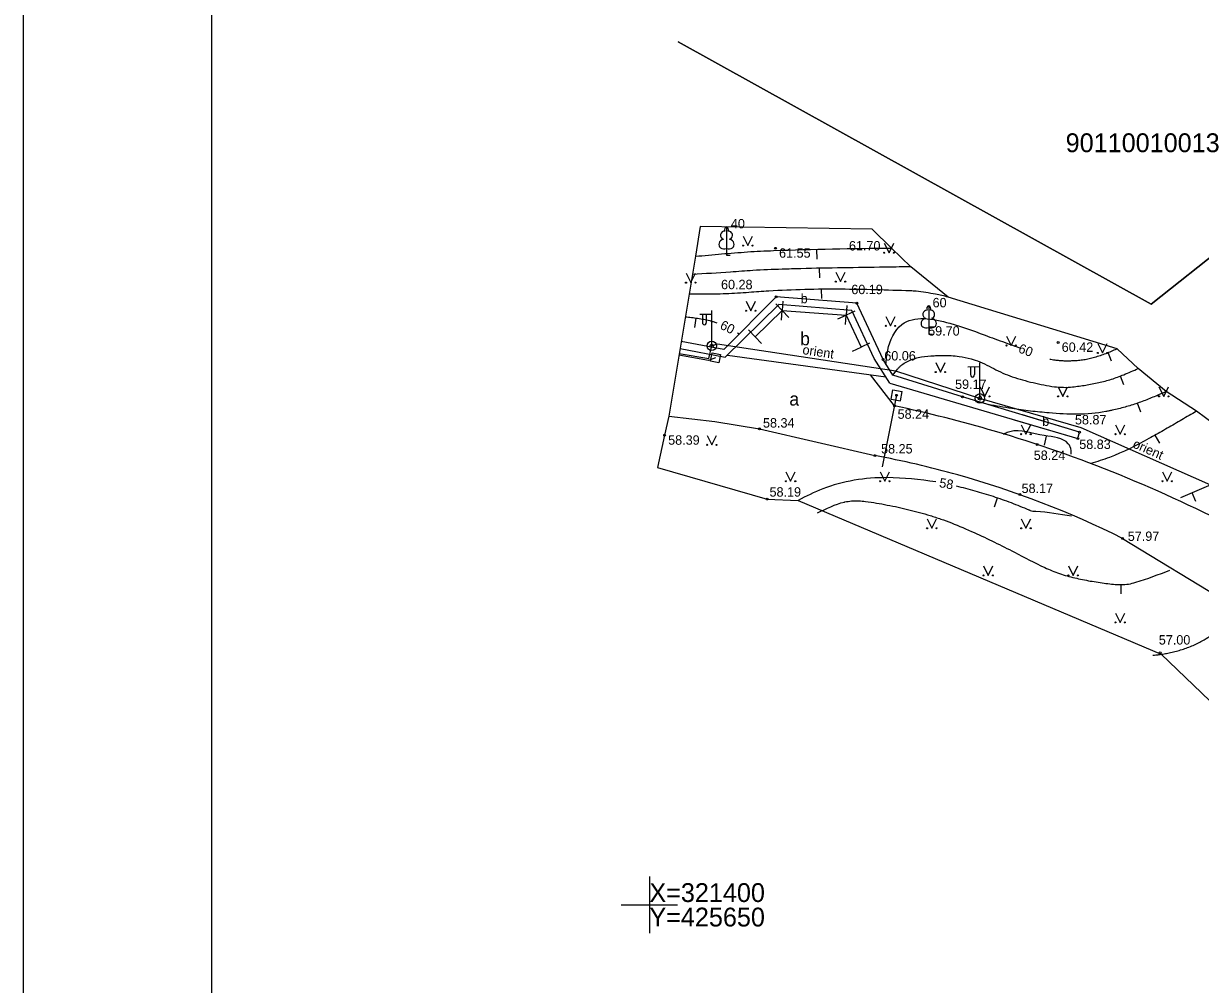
# Model space of a CAD drawing. Extents: x 425617 to 425827, y 321344 to 321493.
# Drawn here: x 425616.8 to 425679.3, y 321395.8 to 321446.8 of the extents above; entities that cross this region are included whole.
import ezdxf

# ---------------------------------------------------------------- set-up
doc = ezdxf.new("R2010")
doc.units = 0
for name, color, linetype in [('APGS_ELEM_####_####_#', 7, 'Continuous'), ('APGS_VADP_ZSPR_####_#', 7, 'Continuous'), ('APGS_VADP_ZSPR_TKST_#', 7, 'Continuous'), ('BUVE_BDET_####_####_#', 7, 'Continuous'), ('BUVE_BDET_####_TKST_#', 7, 'Continuous'), ('BUVE_SOLS_####_####_#', 7, 'Continuous'), ('CELI_CAPM_####_####_#', 7, 'Continuous'), ('CELI_CMAL_####_####_#', 7, 'Continuous'), ('CELI_CSEG_####_TKST_#', 7, 'Continuous'), ('ELEK_ELEM_####_####_#', 7, 'Continuous'), ('ELEK_VADP_ZSPR_####_#', 7, 'Continuous'), ('GEOD_ELEM_####_####_#', 7, 'Continuous'), ('GEOD_KORD_####_TKST_#', 7, 'Continuous'), ('NORB_ELEM_####_####_#', 7, 'Continuous'), ('NORB_ZOGS_BARJ_####_#', 7, 'Continuous'), ('RAMI_PLAN_####_TKST_#', 7, 'Continuous'), ('RAMI_UZMR_####_####_#', 7, 'Continuous'), ('RELJ_AATZ_####_TKST_#', 7, 'Continuous'), ('RELJ_ELEM_####_####_#', 7, 'Continuous'), ('RELJ_HORZ_####_TKST_#', 7, 'Continuous'), ('RELJ_HORZ_PAMT_####_#', 7, 'Continuous'), ('RELJ_HORZ_RESN_####_#', 7, 'Continuous'), ('ROBZ_UZMR_####_####_#', 7, 'Continuous'), ('ROBZ_UZMR_####_TKST_#', 7, 'Continuous'), ('TERT_DIAM_####_TKST_#', 7, 'Continuous'), ('TERT_ELEM_####_####_#', 7, 'Continuous')]:
    doc.layers.add(name, color=color, linetype=linetype)

msp = doc.modelspace()

# ---------------------------------------------------------------- linework, layer by layer
at = {"layer": 'APGS_ELEM_####_####_#'}
for p, q in [((425653.314, 321429.69), (425653.314, 321431.573)), ((425653.314, 321431.357), (425652.679, 321431.352)), ((425652.814, 321431.353), (425652.814, 321430.961)), ((425653.024, 321431.355), (425653.024, 321430.961)), ((425667.554, 321428.57), (425666.919, 321428.565)), ((425667.054, 321428.566), (425667.054, 321428.174)), ((425667.264, 321428.568), (425667.264, 321428.174)), ((425667.554, 321426.903), (425667.554, 321428.786))]:
    msp.add_line(p, q, dxfattribs=at)
for centre, radius in [((425653.314, 321429.69), 0.25), ((425653.314, 321429.69), 0.09), ((425667.554, 321426.903), 0.25), ((425667.554, 321426.903), 0.09)]:
    msp.add_circle(centre, radius, dxfattribs=at)
for centre in [(425652.919, 321430.961), (425667.159, 321428.174)]:
    msp.add_ellipse(centre, major_axis=(0, 0.151), ratio=0.695971, start_param=1.570796, end_param=4.712389, dxfattribs=at)
at = {"layer": 'APGS_VADP_ZSPR_####_#'}
for p, q in [((425653.611, 321429.785), (425653.314, 321429.69)), ((425663.08, 321428.355), (425653.611, 321429.785)), ((425667.554, 321426.903), (425663.08, 321428.355)), ((425672.924, 321425.34), (425667.554, 321426.903)), ((425679.817, 321422.295), (425672.924, 321425.34))]:
    msp.add_line(p, q, dxfattribs=at)
msp.add_lwpolyline([(425651.585, 321429.289), (425653.163, 321429.013), (425653.314, 321429.69)], dxfattribs=at)
at = {"layer": 'BUVE_BDET_####_####_#'}
for p, q in [((425653.945, 321429.499), (425656.731, 321432.295)), ((425661.022, 321431.957), (425656.731, 321432.295)), ((425654.023, 321429.084), (425656.881, 321431.882)), ((425660.757, 321431.576), (425656.881, 321431.882)), ((425661.941, 321429.019), (425660.757, 321431.576)), ((425662.408, 321428.962), (425661.022, 321431.957)), ((425653.945, 321429.499), (425651.691, 321429.929)), ((425651.628, 321429.547), (425654.023, 321429.084))]:
    msp.add_line(p, q, dxfattribs=at)
for points in [[(425662.767, 321427.718), (425661.941, 321429.019)], [(425662.767, 321427.718), (425672.756, 321424.765), (425672.844, 321425.112), (425666.631, 321426.987), (425662.924, 321428.131), (425662.408, 321428.962)], [(425669.371, 321425.766), (425672.756, 321424.765), (425672.844, 321425.112), (425669.818, 321426.025)]]:
    msp.add_lwpolyline(points, dxfattribs=at)
at = {"layer": 'BUVE_SOLS_####_####_#'}
for p, q in [((425655.609, 321430.178), (425657.058, 321431.563)), ((425656.713, 321431.924), (425657.058, 321431.563)), ((425657.024, 321431.064), (425657.058, 321431.563)), ((425657.092, 321432.062), (425657.058, 321431.563)), ((425657.058, 321431.563), (425660.456, 321431.329)), ((425657.403, 321431.202), (425657.058, 321431.563)), ((425660.49, 321431.828), (425660.456, 321431.329)), ((425660.001, 321431.121), (425660.456, 321431.329)), ((425660.422, 321430.83), (425660.456, 321431.329)), ((425660.911, 321431.537), (425660.456, 321431.329)), ((425660.456, 321431.329), (425661.239, 321429.619)), ((425655.264, 321430.539), (425655.609, 321430.178)), ((425655.954, 321429.817), (425655.609, 321430.178)), ((425661.694, 321429.827), (425661.239, 321429.619)), ((425660.784, 321429.411), (425661.239, 321429.619))]:
    msp.add_line(p, q, dxfattribs=at)
at = {"layer": 'CELI_CAPM_####_####_#'}
msp.add_line((425651.033, 321425.95), (425653.482, 321425.672), dxfattribs=at)
at = {"layer": 'CELI_CMAL_####_####_#'}
for p, q in [((425654.152, 321429.19), (425662.564, 321428.038)), ((425663.021, 321426.501), (425661.744, 321428.15)), ((425653.482, 321425.672), (425655.844, 321425.282)), ((425655.844, 321425.282), (425661.968, 321423.861)), ((425675.134, 321419.466), (425690.247, 321410.244))]:
    msp.add_line(p, q, dxfattribs=at)
for centre, radius, start, end in [((425648.402, 321357.471), 70.561, 73.59728, 78.04316), ((425648.402, 321357.471), 70.561, 62.13611, 73.59728), ((425652.935, 321374.884), 49.803, 74.34656, 79.55059), ((425652.935, 321374.884), 49.803, 63.53001, 74.34656)]:
    msp.add_arc(centre, radius, start, end, dxfattribs=at)
at = {"layer": 'ELEK_ELEM_####_####_#'}
msp.add_lwpolyline([(425653.681, 321428.797), (425653.242, 321428.885), (425653.329, 321429.317), (425653.768, 321429.229)], close=True, dxfattribs=at)
at = {"layer": 'ELEK_VADP_ZSPR_####_#'}
msp.add_lwpolyline([(425653.505, 321429.057), (425653.145, 321428.915), (425651.57, 321429.194)], dxfattribs=at)
at = {"layer": 'GEOD_ELEM_####_####_#'}
for p, q in [((425650, 321401.5), (425650, 321400)), ((425648.5, 321400), (425650, 321400)), ((425650, 321400), (425650, 321398.5)), ((425650, 321400), (425651.5, 321400))]:
    msp.add_line(p, q, dxfattribs=at)
at = {"layer": 'NORB_ELEM_####_####_#'}
for p, q in [((425662.839, 321426.866), (425662.933, 321427.357)), ((425662.933, 321427.357), (425663.424, 321427.263)), ((425663.33, 321426.772), (425663.424, 321427.263)), ((425662.839, 321426.866), (425663.33, 321426.772))]:
    msp.add_line(p, q, dxfattribs=at)
msp.add_circle((425663.132, 321427.065), 0.0504, dxfattribs=at)
at = {"layer": 'NORB_ZOGS_BARJ_####_#'}
msp.add_line((425663.132, 321427.065), (425662.364, 321423.27), dxfattribs=at)
at = {"layer": 'RAMI_PLAN_####_TKST_#'}
for p, q in [((425616.761, 321344.42), (425616.761, 321492.92)), ((425626.761, 321346.92), (425626.761, 321490.42))]:
    msp.add_line(p, q, dxfattribs=at)
at = {"layer": 'RAMI_UZMR_####_####_#'}
for points in [[(425652.693, 321436.035), (425652.44, 321434.458), (425651.033, 321425.95), (425650.811, 321424.94), (425650.436, 321423.234), (425656.255, 321421.554), (425657.894, 321421.484), (425677.172, 321413.307), (425680.184, 321410.436), (425686.211, 321405.691), (425689.681, 321403.905), (425694.888, 321401.717), (425698.592, 321400.465), (425702.77, 321399.733), (425705.262, 321398.768), (425707.375, 321398.332), (425709.389, 321397.916), (425713.445, 321397.255), (425715.58, 321397.275), (425717.656, 321397.294), (425721.816, 321397.333)], [(425683.358, 321423.027), (425679.053, 321426.218), (425677.44, 321427.26), (425675.967, 321428.49), (425674.836, 321429.536), (425665.861, 321432.28), (425663.877, 321433.883), (425662.851, 321434.889), (425661.824, 321435.895), (425652.693, 321436.035)]]:
    msp.add_lwpolyline(points, dxfattribs=at)
at = {"layer": 'RELJ_ELEM_####_####_#'}
for centre in [(425656.701, 321434.874), (425656.731, 321432.295), (425661.022, 321431.957), (425671.712, 321429.874), (425662.408, 321428.962), (425666.631, 321426.987), (425663.021, 321426.501), (425655.844, 321425.282), (425650.811, 321424.94), (425672.756, 321424.765), (425672.844, 321425.112), (425670.603, 321424.447), (425661.968, 321423.861), (425656.255, 321421.554), (425669.677, 321421.793), (425675.134, 321419.466), (425677.122, 321413.385)]:
    msp.add_circle(centre, 0.05, dxfattribs=at)
at = {"layer": 'RELJ_HORZ_PAMT_####_#'}
for p, q in [((425658.905, 321434.304), (425658.894, 321434.804)), ((425659.051, 321433.312), (425659.042, 321433.811)), ((425659.153, 321432.206), (425659.149, 321432.706)), ((425675.195, 321427.619), (425675.012, 321428.084)), ((425676.095, 321426.178), (425675.932, 321426.65)), ((425679.053, 321426.218), (425678.859, 321426.107)), ((425670.99, 321424.409), (425671.09, 321424.899)), ((425677.111, 321424.515), (425676.869, 321424.952)), ((425675.055, 321416.511), (425675.058, 321417.011))]:
    msp.add_line(p, q, dxfattribs=at)
for points in [[(425652.44, 321434.458), (425653.147, 321434.507), (425653.833, 321434.574), (425654.523, 321434.632), (425655.214, 321434.685), (425656.596, 321434.754), (425662.851, 321434.889)], [(425663.877, 321433.883), (425663.718, 321433.884), (425662.497, 321433.869), (425658.045, 321433.791), (425657.049, 321433.76), (425655.492, 321433.692), (425654.31, 321433.606), (425652.279, 321433.486)], [(425663.856, 321432.611), (425660.174, 321432.698), (425656.335, 321432.598), (425655.29, 321432.526), (425654.064, 321432.455), (425653.453, 321432.437), (425653.026, 321432.432), (425652.544, 321432.429), (425652.105, 321432.433)], [(425665.861, 321432.28), (425665.532, 321432.363), (425665.202, 321432.431), (425664.162, 321432.595), (425663.856, 321432.611)], [(425662.924, 321428.131), (425663.183, 321428.459), (425663.287, 321428.576), (425663.403, 321428.679), (425663.665, 321428.85), (425664.279, 321429.067), (425664.951, 321429.16), (425665.285, 321429.177), (425665.605, 321429.183), (425666.028, 321429.172), (425666.454, 321429.132), (425667.087, 321429.002), (425667.294, 321428.938), (425667.799, 321428.729), (425668.285, 321428.488), (425668.77, 321428.249), (425669.273, 321428.05), (425670.381, 321427.738), (425671.509, 321427.523), (425672.479, 321427.508), (425672.825, 321427.555), (425673.172, 321427.608), (425673.862, 321427.74), (425674.539, 321427.919), (425675.195, 321428.159), (425675.967, 321428.49)], [(425677.44, 321427.26), (425676.897, 321427.026), (425676.252, 321426.766), (425675.594, 321426.539), (425674.923, 321426.348), (425674.583, 321426.268), (425674.411, 321426.232), (425674.239, 321426.198), (425672.735, 321426.056), (425671.23, 321426.127), (425670.734, 321426.175), (425670.238, 321426.227), (425669.742, 321426.288), (425669.249, 321426.363), (425667.991, 321426.577)], [(425678.859, 321426.107), (425678.084, 321425.654), (425677.311, 321425.202), (425676.531, 321424.767), (425674.429, 321423.768), (425673.445, 321423.439)], [(425672.403, 321423.944), (425672.351, 321424.329), (425672.249, 321424.49), (425670.975, 321424.923), (425669.14, 321425.128), (425668.876, 321425.028), (425668.807, 321424.992)], [(425658.932, 321420.816), (425660.36, 321421.397), (425660.373, 321421.4), (425660.742, 321421.451), (425661.115, 321421.458), (425661.481, 321421.426), (425662.632, 321421.238), (425663.781, 321420.99), (425664.919, 321420.677), (425665.201, 321420.586), (425665.481, 321420.493), (425666.036, 321420.293)], [(425666.036, 321420.293), (425667.25, 321419.772), (425669.382, 321418.73), (425671.002, 321417.916), (425671.78, 321417.597), (425672.591, 321417.367), (425673.418, 321417.201), (425673.834, 321417.135), (425674.248, 321417.075), (425674.645, 321417.029), (425675.049, 321417.011), (425675.448, 321417.04), (425675.832, 321417.134), (425677.644, 321417.782)], [(425677.604, 321413.383), (425677.91, 321413.454), (425678.212, 321413.539), (425678.802, 321413.753), (425679.364, 321414.027), (425679.764, 321414.273), (425679.892, 321414.363), (425680.097, 321414.513), (425680.7, 321414.968), (425681.095, 321415.276), (425681.489, 321415.587)], [(425676.736, 321413.257), (425676.899, 321413.273), (425676.98, 321413.282), (425677.061, 321413.292), (425677.334, 321413.333), (425677.604, 321413.383)]]:
    msp.add_spline(points, degree=3, dxfattribs=at)
at = {"layer": 'RELJ_HORZ_RESN_####_#'}
for p, q in [((425652.41, 321430.675), (425652.484, 321431.17)), ((425654.673, 321430.388), (425654.772, 321430.329)), ((425674.548, 321428.87), (425674.366, 321429.335)), ((425678.221, 321421.63), (425680.205, 321422.483)), ((425668.328, 321421.148), (425668.487, 321421.622)), ((425679.022, 321421.43), (425678.824, 321421.889))]:
    msp.add_line(p, q, dxfattribs=at)
for points in [[(425651.908, 321431.241), (425652.237, 321431.204), (425652.563, 321431.158), (425652.724, 321431.131), (425652.884, 321431.101), (425653.043, 321431.067), (425653.202, 321431.03), (425653.389, 321430.98), (425653.573, 321430.923)], [(425662.566, 321428.707), (425662.66, 321429.457), (425663.409, 321430.832), (425665.954, 321430.896), (425668.082, 321430.16)], [(425668.082, 321430.16), (425669.159, 321429.771), (425669.654, 321429.588)], [(425671.26, 321428.99), (425671.529, 321428.947), (425671.769, 321428.918), (425672.011, 321428.905), (425672.254, 321428.903), (425672.375, 321428.905), (425672.496, 321428.908), (425672.785, 321428.926), (425673.072, 321428.962), (425673.359, 321429.017), (425673.501, 321429.051), (425673.644, 321429.09), (425674.252, 321429.291), (425674.836, 321429.536)], [(425665.217, 321422.473), (425662.623, 321422.691), (425659.205, 321422.093), (425657.894, 321421.484)], [(425666.295, 321422.252), (425666.788, 321422.128), (425667.278, 321421.994), (425668.25, 321421.7), (425669.208, 321421.364), (425670.148, 321420.984), (425670.196, 321420.963), (425670.23, 321420.948), (425670.522, 321420.905), (425672.413, 321420.657)]]:
    msp.add_spline(points, degree=3, dxfattribs=at)
at = {"layer": 'ROBZ_UZMR_####_####_#'}
for p, q in [((425676.642, 321431.91), (425714.41, 321461.759)), ((425714.41, 321461.759), (425676.642, 321431.91)), ((425714.41, 321461.759), (425676.642, 321431.91)), ((425676.642, 321431.91), (425714.41, 321461.759)), ((425651.527, 321445.841), (425676.642, 321431.91)), ((425676.642, 321431.91), (425651.527, 321445.841)), ((425676.642, 321431.91), (425651.527, 321445.841)), ((425651.527, 321445.841), (425676.642, 321431.91))]:
    msp.add_line(p, q, dxfattribs=at)
at = {"layer": 'TERT_ELEM_####_####_#'}
for p, q in [((425654.977, 321435.519), (425655.227, 321435.019)), ((425655.227, 321435.019), (425655.477, 321435.519)), ((425654.095, 321434.859), (425654.095, 321434.512)), ((425662.476, 321435.139), (425662.726, 321434.639)), ((425662.726, 321434.639), (425662.976, 321435.139)), ((425654.095, 321434.512), (425654.295, 321434.512)), ((425651.945, 321433.551), (425652.195, 321433.051)), ((425652.195, 321433.051), (425652.445, 321433.551)), ((425659.901, 321433.602), (425660.151, 321433.102)), ((425660.151, 321433.102), (425660.401, 321433.602)), ((425655.134, 321432.057), (425655.384, 321431.557)), ((425655.384, 321431.557), (425655.634, 321432.057)), ((425662.557, 321431.255), (425662.807, 321430.755)), ((425662.807, 321430.755), (425663.057, 321431.255)), ((425664.834, 321430.661), (425664.834, 321430.314)), ((425664.834, 321430.314), (425665.034, 321430.314)), ((425668.967, 321430.212), (425669.217, 321429.712)), ((425669.217, 321429.712), (425669.467, 321430.212)), ((425673.814, 321429.814), (425674.064, 321429.314)), ((425674.064, 321429.314), (425674.314, 321429.814)), ((425665.204, 321428.799), (425665.454, 321428.299)), ((425665.454, 321428.299), (425665.704, 321428.799)), ((425667.562, 321427.51), (425667.812, 321427.01)), ((425667.812, 321427.01), (425668.062, 321427.51)), ((425671.707, 321427.51), (425671.957, 321427.01)), ((425671.957, 321427.01), (425672.207, 321427.51)), ((425677.065, 321427.51), (425677.315, 321427.01)), ((425677.315, 321427.01), (425677.565, 321427.51)), ((425669.75, 321425.5), (425670, 321425)), ((425670, 321425), (425670.25, 321425.5)), ((425674.75, 321425.5), (425675, 321425)), ((425675, 321425), (425675.25, 321425.5)), ((425653.069, 321424.935), (425653.319, 321424.435)), ((425653.319, 321424.435), (425653.569, 321424.935)), ((425657.25, 321423), (425657.5, 321422.5)), ((425657.5, 321422.5), (425657.75, 321423)), ((425662.25, 321423), (425662.5, 321422.5)), ((425662.5, 321422.5), (425662.75, 321423)), ((425677.25, 321423), (425677.5, 321422.5)), ((425677.5, 321422.5), (425677.75, 321423)), ((425664.75, 321420.5), (425665, 321420)), ((425665, 321420), (425665.25, 321420.5)), ((425669.75, 321420.5), (425670, 321420)), ((425670, 321420), (425670.25, 321420.5)), ((425667.743, 321418), (425667.993, 321417.5)), ((425667.993, 321417.5), (425668.243, 321418)), ((425672.25, 321418), (425672.5, 321417.5)), ((425672.5, 321417.5), (425672.75, 321418)), ((425674.75, 321415.5), (425675, 321415)), ((425675, 321415), (425675.25, 321415.5))]:
    msp.add_line(p, q, dxfattribs=at)
for points in [[(425654.095, 321436.012), (425654.095, 321434.859)], [(425654.185, 321435.78), (425654.184, 321435.781)], [(425664.834, 321431.814), (425664.834, 321430.661)], [(425664.924, 321431.582), (425664.923, 321431.583)]]:
    msp.add_lwpolyline(points, dxfattribs=at)
for centre, radius in [((425654.977, 321435.019), 0.028), ((425655.477, 321435.019), 0.0263), ((425662.475, 321434.639), 0.028), ((425662.975, 321434.639), 0.0263), ((425651.944, 321433.05), 0.028), ((425652.444, 321433.05), 0.0263), ((425659.9, 321433.102), 0.028), ((425660.4, 321433.102), 0.0263), ((425655.134, 321431.557), 0.028), ((425655.634, 321431.557), 0.0263), ((425662.557, 321430.754), 0.028), ((425663.057, 321430.754), 0.0263), ((425668.967, 321429.712), 0.028), ((425669.467, 321429.712), 0.0263), ((425673.814, 321429.313), 0.028), ((425674.314, 321429.313), 0.0263), ((425665.204, 321428.299), 0.028), ((425665.704, 321428.299), 0.0263), ((425667.562, 321427.009), 0.028), ((425668.062, 321427.009), 0.0263), ((425671.706, 321427.009), 0.028), ((425672.206, 321427.009), 0.0263), ((425677.065, 321427.009), 0.028), ((425677.565, 321427.009), 0.0263), ((425669.75, 321425), 0.028), ((425670.25, 321425), 0.0263), ((425674.75, 321425), 0.028), ((425675.25, 321425), 0.0263), ((425653.069, 321424.434), 0.028), ((425653.569, 321424.434), 0.0263), ((425657.25, 321422.5), 0.028), ((425657.75, 321422.5), 0.0263), ((425662.25, 321422.5), 0.028), ((425662.75, 321422.5), 0.0263), ((425677.25, 321422.5), 0.028), ((425677.75, 321422.5), 0.0263), ((425664.75, 321420), 0.028), ((425665.25, 321420), 0.0263), ((425669.75, 321420), 0.028), ((425670.25, 321420), 0.0263), ((425667.743, 321417.5), 0.028), ((425668.243, 321417.5), 0.0263), ((425672.25, 321417.5), 0.028), ((425672.75, 321417.5), 0.0263), ((425674.75, 321415), 0.028), ((425675.25, 321415), 0.0263)]:
    msp.add_circle(centre, radius, dxfattribs=at)
for centre, major_axis, ratio, start_param, end_param in [((425654.095, 321435.862), (0, -0.15), 0.707107, 3.14537, 5.287485), ((425654.095, 321435.862), (0, -0.15), 0.707107, 0.995701, 3.137816), ((425654.005, 321435.105), (0.307, 0.095), 0.814445, 1.570796, 4.752015), ((425653.967, 321435.567), (-0.039, -0.212), 0.861323, 3.141593, 6.283185), ((425654.185, 321435.105), (-0.307, 0.095), 0.814445, 1.531171, 4.712389), ((425654.223, 321435.567), (0.039, -0.212), 0.861323, 0, 3.141593), ((425664.706, 321431.369), (-0.039, -0.212), 0.861323, 3.141593, 6.283185), ((425664.834, 321431.664), (0, -0.15), 0.707107, 3.14537, 5.287485), ((425664.834, 321431.664), (0, -0.15), 0.707107, 0.995701, 3.137816), ((425664.962, 321431.369), (0.039, -0.212), 0.861323, 0, 3.141593), ((425664.744, 321430.907), (0.307, 0.095), 0.814445, 1.570796, 4.752015), ((425664.924, 321430.907), (-0.307, 0.095), 0.814445, 1.531171, 4.712389)]:
    msp.add_ellipse(centre, major_axis=major_axis, ratio=ratio, start_param=start_param, end_param=end_param, dxfattribs=at)

# ---------------------------------------------------------------- texts
at = {"layer": 'APGS_VADP_ZSPR_TKST_#'}
for rotation, p in [(351.41199, (425658.106, 321429.258)), (336.16223, (425675.629, 321424.309))]:
    msp.add_text('orient', height=0.5, rotation=rotation, dxfattribs=at).set_placement(p)
at = {"layer": 'BUVE_BDET_####_TKST_#'}
for p in [(425658.034, 321431.955), (425670.866, 321425.443)]:
    msp.add_text('b', height=0.5, dxfattribs=at).set_placement(p)
at = {"layer": 'CELI_CSEG_####_TKST_#'}
for s, p in [('b', (425658.005, 321429.721)), ('a', (425657.433, 321426.519))]:
    msp.add_text(s, height=0.7, dxfattribs=at).set_placement(p)
at = {"layer": 'GEOD_KORD_####_TKST_#'}
for s, p in [('X=321400', (425650, 321400.15)), ('Y=425650', (425650, 321398.85))]:
    msp.add_text(s, height=1, dxfattribs=at).set_placement(p)
at = {"layer": 'RELJ_AATZ_####_TKST_#'}
for s, p in [(' 61.55', (425656.701, 321434.374)), (' 61.70', (425660.413, 321434.758)), (' 60.28', (425653.619, 321432.701)), (' 60.19', (425660.537, 321432.438)), (' 59.70', (425664.619, 321430.235)), (' 60.42', (425671.712, 321429.374)), (' 60.06', (425662.29, 321428.915)), (' 59.17', (425666.049, 321427.404)), (' 58.24', (425662.996, 321425.818)), (' 58.87', (425672.415, 321425.519)), (' 58.34', (425655.847, 321425.351)), (' 58.39', (425650.811, 321424.44)), (' 58.83', (425672.643, 321424.214)), (' 58.25', (425662.119, 321423.975)), (' 58.24', (425670.227, 321423.631)), (' 58.19', (425656.195, 321421.682)), (' 58.17', (425669.58, 321421.874)), (' 57.97', (425675.222, 321419.33)), (' 57.00', (425676.87, 321413.825))]:
    msp.add_text(s, height=0.5, dxfattribs=at).set_placement(p)
at = {"layer": 'RELJ_HORZ_####_TKST_#'}
for s, rotation, p in [('60', 333.74831, (425653.706, 321430.627)), ('60', 339.1274, (425669.555, 321429.359)), ('58', 350.42953, (425665.368, 321422.188))]:
    msp.add_text(s, height=0.5, rotation=rotation, dxfattribs=at).set_placement(p)
at = {"layer": 'ROBZ_UZMR_####_TKST_#'}
msp.add_text('90110010013', height=1, dxfattribs=at).set_placement((425672.108, 321439.98))
at = {"layer": 'TERT_DIAM_####_TKST_#'}
for s, p in [(' 40', (425654.141, 321435.931)), (' 60', (425664.855, 321431.738))]:
    msp.add_text(s, height=0.5, dxfattribs=at).set_placement(p)

doc.saveas('drawing.dxf')
